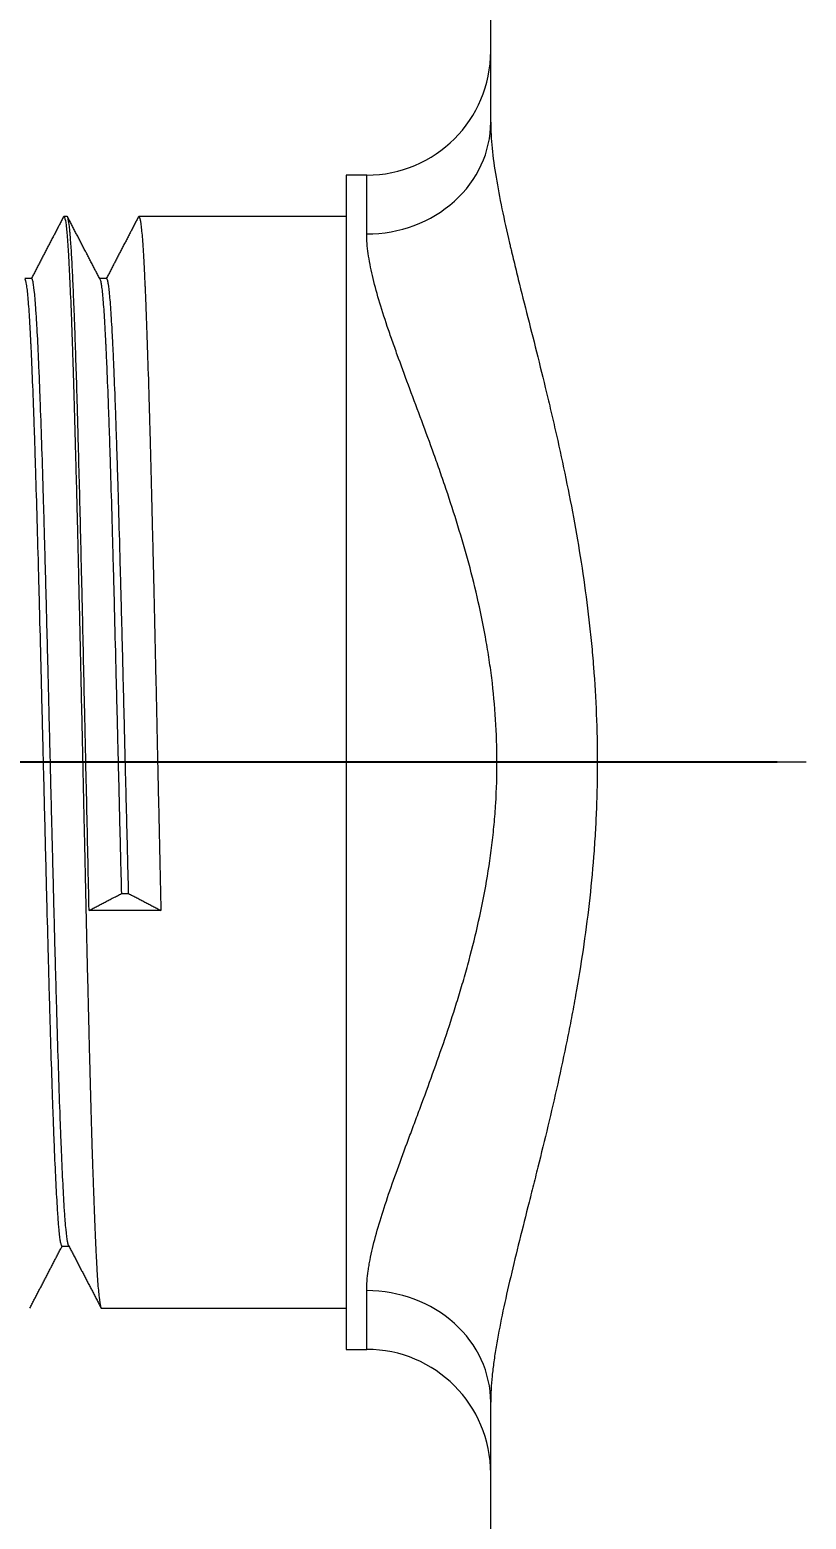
# Model space of a CAD drawing. Extents: x 10170 to 11010, y -16669 to -16075.
# Drawn here: x 10324.44 to 10343.23, y -16217.53 to -16181.51 of the extents above; entities that cross this region are included whole.
import ezdxf

# ---------------------------------------------------------------- set-up
doc = ezdxf.new("R2010")
doc.units = 0
doc.header["$MEASUREMENT"] = 0
doc.linetypes.add('CENTER', pattern=[47.5, 22, -8.5, 8.5, -8.5])
doc.linetypes.add('HIDDEN2', pattern=[4.7625, 3.175, -1.5875])
doc.layers.get('DEFPOINTS').update_dxf_attribs({"linetype": 'CONTINUOUS'})
doc.layers.add('1', color=4, linetype='HIDDEN2', lineweight=13)
doc.layers.add('5', color=2, linetype='CONTINUOUS', lineweight=9)
doc.styles.get("Standard").update_dxf_attribs({"font": 'Gulim.ttf'})
doc.dimstyles.new('STANDARD$0', dxfattribs={"dimtxt": 3.5, "dimasz": 2.5, "dimexe": 0.7, "dimexo": 0.7, "dimgap": 0.5, "dimtad": 3, "dimdec": 4, "dimdsep": 46, "dimtxsty": 'Standard', "dimcen": 0, "dimclrd": 2, "dimclre": 2, "dimclrt": 4, "dimadec": 0, "dimazin": 0, "dimtp": 0.2, "dimtm": 0.1, "dimtfac": 0.5, "dimtdec": 4, "dimtmove": 1, "dimatfit": 3, "dimfxl": 0, "dimtolj": 1, "dimarcsym": 0})

# ---------------------------------------------------------------- blocks, each defined once
blk = doc.blocks.new('*D13')
at = {"layer": '5', "color": 2, "lineweight": -2}
for p, q in [((10342.526, -16199.223), (10316.595, -16199.223)), ((10317.295, -16346.723), (10317.295, -16201.723)), ((10341.642, -16349.223), (10316.595, -16349.223))]:
    blk.add_line(p, q, dxfattribs=at)
at = {"layer": '5', "color": 2}
for points in [[(10316.879, -16201.723), (10317.712, -16201.723), (10317.295, -16199.223)], [(10316.879, -16346.723), (10317.712, -16346.723), (10317.295, -16349.223)]]:
    blk.add_solid(points, dxfattribs=at)
at = {"layer": 'DEFPOINTS', "color": 0}
for p in [(10317.295, -16199.223), (10343.226, -16199.223), (10342.342, -16349.223)]:
    blk.add_point(p, dxfattribs=at)
at = {"layer": '5', "color": 4, "insert": (10313.128, -16266.878), "char_height": 3.5, "attachment_point": 5, "rotation": 90}
blk.add_mtext('\\A1;150~200', dxfattribs=at)

msp = doc.modelspace()

# ---------------------------------------------------------------- linework, layer by layer
at = {"layer": '1', "color": 7, "linetype": 'Continuous', "lineweight": 18}
for p, q in [((10335.5905, -16183.74418), (10335.5905, -16179.22287)), ((10332.5905, -16185.02287), (10332.0905, -16185.02287)), ((10332.0905, -16185.02287), (10332.0905, -16199.22287)), ((10325.33999, -16186.02287), (10325.26238, -16186.02287)), ((10332.0905, -16186.02287), (10327.07652, -16186.02287)), ((10324.48154, -16187.52287), (10324.31352, -16187.52287)), ((10326.29573, -16187.52287), (10326.12777, -16187.52287)), ((10332.0905, -16199.22287), (10332.0905, -16213.42287)), ((10326.65369, -16202.39857), (10326.8289, -16202.39857)), ((10327.60979, -16202.80571), (10325.8728, -16202.80571)), ((10325.21373, -16210.92287), (10325.38175, -16210.92287)), ((10326.16955, -16212.42287), (10332.0905, -16212.42287)), ((10332.0905, -16213.42287), (10332.5905, -16213.42287)), ((10335.5905, -16333.74418), (10335.5905, -16214.70157))]:
    msp.add_line(p, q, dxfattribs=at)
at = {"layer": '1', "color": 1, "linetype": 'Continuous', "lineweight": 13}
for p, q in [((10332.5905, -16186.44395), (10332.5905, -16185.02287)), ((10332.5905, -16213.42287), (10332.5905, -16212.00179))]:
    msp.add_line(p, q, dxfattribs=at)
at = {"layer": '1', "color": 1, "linetype": 'CENTER', "lineweight": 13}
msp.add_line((10343.22623, -16199.22287), (10310.43055, -16199.22287), dxfattribs=at)
at = {"layer": '1', "color": 7, "linetype": 'Continuous', "lineweight": 18}
for centre, start, end in [((10332.5905, -16182.02287), 270, 0), ((10332.5905, -16216.42287), 0, 90)]:
    msp.add_arc(centre, 3, start, end, dxfattribs=at)
at = {"layer": '1', "color": 1, "linetype": 'Continuous', "lineweight": 13}
for centre, start_param, end_param in [((10332.5905, -16183.74418), 4.71238898, 6.28318531), ((10332.5905, -16214.70157), 0, 1.57079633)]:
    msp.add_ellipse(centre, major_axis=(3, 0), ratio=0.89992413, start_param=start_param, end_param=end_param, dxfattribs=at)
for points, knots in [([(10335.5905, -16183.74418), (10335.5905, -16183.94176), (10335.60281, -16184.15192), (10335.6473, -16184.59532), (10335.6795, -16184.82857), (10335.76008, -16185.31675), (10335.80847, -16185.5717), (10335.91836, -16186.10246), (10335.97986, -16186.37827), (10336.05491, -16186.70007), (10336.06333, -16186.736), (10336.08031, -16186.80806), (10336.10597, -16186.91647), (10336.16718, -16187.17164), (10336.22171, -16187.3941), (10336.33298, -16187.84388), (10336.41012, -16188.15022), (10336.56777, -16188.77555), (10336.6483, -16189.09453), (10336.81038, -16189.74506), (10336.89195, -16190.07662), (10336.99315, -16190.49903), (10337.01335, -16190.58392), (10337.05364, -16190.75449), (10337.07373, -16190.84016), (10337.1336, -16191.09768), (10337.17306, -16191.27024), (10337.28964, -16191.79056), (10337.36499, -16192.14097), (10337.50897, -16192.84895), (10337.64622, -16193.56409), (10337.82615, -16194.65891), (10337.92507, -16195.40415), (10337.9792, -16195.87496), (10337.98964, -16195.96937), (10338.00973, -16196.15871), (10338.01938, -16196.25371), (10338.04704, -16196.53888), (10338.06375, -16196.72909), (10338.10853, -16197.30007), (10338.15392, -16198.06223), (10338.17728, -16199.20808), (10338.16247, -16199.97373), (10338.14001, -16200.54862), (10338.13064, -16200.74036), (10338.11378, -16201.02814), (10338.10769, -16201.12409), (10338.09463, -16201.31546), (10338.05975, -16201.79295), (10338.01398, -16202.26574), (10337.92823, -16203.01643), (10337.8791, -16203.38889), (10337.76992, -16204.12823), (10337.70987, -16204.49511), (10337.6129, -16205.04136), (10337.57943, -16205.22277), (10337.52767, -16205.49387), (10337.51015, -16205.58412), (10337.47469, -16205.76395), (10337.45675, -16205.85353), (10337.36608, -16206.29974), (10337.29047, -16206.65135), (10337.13528, -16207.34422), (10337.05569, -16207.68548), (10336.89469, -16208.35787), (10336.81327, -16208.68899), (10336.69145, -16209.17807), (10336.65089, -16209.33983), (10336.59035, -16209.58055), (10336.57022, -16209.66048), (10336.53009, -16209.81967), (10336.51009, -16209.89898), (10336.41061, -16210.29358), (10336.33322, -16210.60092), (10336.18527, -16211.1989), (10336.11471, -16211.48954), (10335.983, -16212.05376), (10335.92185, -16212.32733), (10335.81189, -16212.85665), (10335.76308, -16213.1124), (10335.70174, -16213.48173), (10335.68328, -16213.60245), (10335.65897, -16213.7798), (10335.65143, -16213.83829), (10335.63754, -16213.954), (10335.63121, -16214.01111), (10335.60283, -16214.29232), (10335.5905, -16214.50395), (10335.5905, -16214.70157)], [0, 0, 0, 0, 0.03125, 0.03125, 0.0625, 0.0625, 0.09375, 0.09375, 0.125, 0.125, 0.12890625, 0.12890625, 0.1328125, 0.140625, 0.15625, 0.15625, 0.1875, 0.1875, 0.21875, 0.21875, 0.25, 0.25, 0.2578125, 0.2578125, 0.265625, 0.265625, 0.28125, 0.28125, 0.3125, 0.3125, 0.34375, 0.375, 0.40625, 0.40625, 0.4140625, 0.4140625, 0.421875, 0.421875, 0.4375, 0.4375, 0.46875, 0.5, 0.53125, 0.53125, 0.546875, 0.546875, 0.5546875, 0.5546875, 0.5625, 0.59375, 0.59375, 0.625, 0.625, 0.65625, 0.65625, 0.671875, 0.671875, 0.6796875, 0.6796875, 0.6875, 0.6875, 0.71875, 0.71875, 0.75, 0.75, 0.78125, 0.78125, 0.796875, 0.796875, 0.8046875, 0.8046875, 0.8125, 0.8125, 0.84375, 0.84375, 0.875, 0.875, 0.90625, 0.90625, 0.9375, 0.9375, 0.953125, 0.953125, 0.9609375, 0.9609375, 0.96875, 0.96875, 1, 1, 1, 1]), ([(10332.5905, -16212.00179), (10332.5905, -16211.85197), (10332.60323, -16211.69146), (10332.63321, -16211.47758), (10332.63991, -16211.43414), (10332.65099, -16211.36799), (10332.65486, -16211.34577), (10332.66291, -16211.30107), (10332.68384, -16211.1887), (10332.70871, -16211.07313), (10332.77521, -16210.78979), (10332.82863, -16210.59293), (10332.95036, -16210.18377), (10333.01869, -16209.97147), (10333.16742, -16209.53157), (10333.24785, -16209.30397), (10333.41824, -16208.83327), (10333.50821, -16208.59017), (10333.62511, -16208.27629), (10333.64871, -16208.21301), (10333.69631, -16208.08544), (10333.72032, -16208.02115), (10333.79262, -16207.82744), (10333.84127, -16207.69698), (10333.98811, -16207.30155), (10334.08716, -16207.03256), (10334.28495, -16206.48338), (10334.38369, -16206.20318), (10334.57821, -16205.63086), (10334.67399, -16205.33873), (10334.81331, -16204.8908), (10334.85903, -16204.73986), (10334.92623, -16204.51089), (10334.94842, -16204.43409), (10334.99214, -16204.28013), (10335.01369, -16204.20293), (10335.11977, -16203.81573), (10335.27889, -16203.18876), (10335.41139, -16202.54587), (10335.5279, -16201.89439), (10335.57815, -16201.56435), (10335.63955, -16201.06229), (10335.65768, -16200.89377), (10335.68115, -16200.63915), (10335.68832, -16200.55426), (10335.70134, -16200.38463), (10335.7072, -16200.29986), (10335.73314, -16199.87624), (10335.75343, -16199.19989), (10335.73128, -16198.52639), (10335.68846, -16197.8543), (10335.65671, -16197.51896), (10335.60478, -16197.10065), (10335.59378, -16197.01703), (10335.57058, -16196.84988), (10335.55836, -16196.76624), (10335.52012, -16196.51661), (10335.4925, -16196.35174), (10335.40383, -16195.86154), (10335.337, -16195.54061), (10335.1909, -16194.90938), (10335.11164, -16194.59908), (10334.94356, -16193.98821), (10334.85474, -16193.68764), (10334.67027, -16193.09555), (10334.57462, -16192.80403), (10334.45246, -16192.44496), (10334.4279, -16192.37342), (10334.37855, -16192.23086), (10334.35377, -16192.15983), (10334.27942, -16191.94828), (10334.22976, -16191.80901), (10334.081, -16191.39634), (10333.98214, -16191.12804), (10333.78761, -16190.60435), (10333.69195, -16190.34895), (10333.50638, -16189.85063), (10333.41648, -16189.60771), (10333.28798, -16189.2526), (10333.24621, -16189.13578), (10333.18542, -16188.96287), (10333.16545, -16188.90556), (10333.1263, -16188.7921), (10333.10712, -16188.73593), (10333.01332, -16188.45795), (10332.94492, -16188.24461), (10332.82386, -16187.83577), (10332.7712, -16187.64027), (10332.68432, -16187.26719), (10332.65008, -16187.08961), (10332.60318, -16186.75281), (10332.5905, -16186.59358), (10332.5905, -16186.44395)], [0, 0, 0, 0, 0.03125, 0.03125, 0.0390625, 0.0390625, 0.04296875, 0.04296875, 0.046875, 0.0625, 0.0625, 0.09375, 0.09375, 0.125, 0.125, 0.15625, 0.15625, 0.1875, 0.1875, 0.1953125, 0.1953125, 0.203125, 0.203125, 0.21875, 0.21875, 0.25, 0.25, 0.28125, 0.28125, 0.3125, 0.3125, 0.328125, 0.328125, 0.3359375, 0.3359375, 0.34375, 0.34375, 0.375, 0.40625, 0.40625, 0.4375, 0.4375, 0.453125, 0.453125, 0.4609375, 0.4609375, 0.46875, 0.46875, 0.5, 0.53125, 0.53125, 0.5625, 0.5625, 0.5703125, 0.5703125, 0.578125, 0.578125, 0.59375, 0.59375, 0.625, 0.625, 0.65625, 0.65625, 0.6875, 0.6875, 0.71875, 0.71875, 0.7265625, 0.7265625, 0.734375, 0.734375, 0.75, 0.75, 0.78125, 0.78125, 0.8125, 0.8125, 0.84375, 0.84375, 0.859375, 0.859375, 0.8671875, 0.8671875, 0.875, 0.875, 0.90625, 0.90625, 0.9375, 0.9375, 0.96875, 0.96875, 1, 1, 1, 1])]:
    msp.add_open_spline(points, degree=3, knots=knots, dxfattribs=at)
at = {"layer": '1', "color": 7, "linetype": 'Continuous', "lineweight": 18}
for points, degree in [([(10325.25439, -16186.02652), (10324.86457, -16186.77472), (10324.47467, -16187.52285)], 2), ([(10326.14046, -16187.54722), (10325.74416, -16186.7868), (10325.34794, -16186.02631)], 2), ([(10327.07081, -16186.02238), (10326.67991, -16186.77263), (10326.28893, -16187.52287)], 2), ([(10325.8728, -16202.80571), (10326.65369, -16202.39857)], 1), ([(10326.8289, -16202.39857), (10327.60979, -16202.80571)], 1), ([(10324.43957, -16212.42188), (10324.83008, -16211.67237), (10325.22067, -16210.92288)], 2), ([(10325.37008, -16210.90047), (10325.76645, -16211.66104), (10326.16273, -16212.42163)], 2)]:
    msp.add_open_spline(points, degree=degree, dxfattribs=at)
for points, knots in [([(10325.26219, -16186.02287), (10325.26259, -16186.02287), (10325.263, -16186.0229), (10325.26618, -16186.02349), (10325.26899, -16186.02584), (10325.27321, -16186.03217), (10325.27463, -16186.03474), (10325.27745, -16186.04082), (10325.27887, -16186.04432), (10325.29157, -16186.07993), (10325.30279, -16186.14074), (10325.32495, -16186.31886), (10325.3359, -16186.43617), (10325.35232, -16186.65484), (10325.3578, -16186.73487), (10325.36608, -16186.86582), (10325.36885, -16186.91129), (10325.37304, -16186.98225), (10325.37443, -16187.00634), (10325.37723, -16187.05529), (10325.37863, -16187.08016), (10325.39122, -16187.3076), (10325.40247, -16187.53512), (10325.42475, -16188.0394), (10325.43579, -16188.31617), (10325.45229, -16188.76865), (10325.45778, -16188.92572), (10325.46467, -16189.13001), (10325.46605, -16189.17127), (10325.46881, -16189.25459), (10325.4702, -16189.29668), (10325.47434, -16189.42378), (10325.4771, -16189.50971), (10325.49092, -16189.9452), (10325.50209, -16190.31231), (10325.52444, -16191.08299), (10325.53559, -16191.48657), (10325.55222, -16192.11967), (10325.55776, -16192.33533), (10325.56606, -16192.66593), (10325.56884, -16192.77745), (10325.57436, -16193.00148), (10325.57712, -16193.11413), (10325.59086, -16193.68054), (10325.60182, -16194.14369), (10325.62408, -16195.08959), (10325.63529, -16195.57233), (10325.65205, -16196.31139), (10325.65763, -16196.56024), (10325.6646, -16196.87449), (10325.666, -16196.93752), (10325.66878, -16197.0635), (10325.67295, -16197.25247), (10325.67708, -16197.44147), (10325.69084, -16198.07159), (10325.70169, -16198.57595), (10325.7237, -16199.58519), (10325.73491, -16200.09007), (10325.74896, -16200.72151), (10325.75318, -16200.91096), (10325.7574, -16201.10046), (10325.76022, -16201.22679), (10325.76163, -16201.29001), (10325.76866, -16201.60563), (10325.77424, -16201.85569), (10325.79084, -16202.59878), (10325.80172, -16203.08471), (10325.8181, -16203.79965), (10325.82904, -16204.27161), (10325.84022, -16204.73419), (10325.84865, -16205.07754), (10325.85288, -16205.24833), (10325.85712, -16205.41775), (10325.85995, -16205.5304), (10325.86137, -16205.58655), (10325.86843, -16205.86561), (10325.87403, -16206.08423), (10325.89073, -16206.72648), (10325.90168, -16207.13657), (10325.9235, -16207.9211), (10325.93438, -16208.29554), (10325.94834, -16208.74075), (10325.95115, -16208.82864), (10325.95538, -16208.95875), (10325.95679, -16209.00186), (10325.95962, -16209.0873), (10325.96669, -16209.2989), (10325.97373, -16209.50065), (10325.99052, -16209.96635), (10326.00158, -16210.25218), (10326.02352, -16210.77517), (10326.0344, -16211.01232), (10326.04822, -16211.27748), (10326.05099, -16211.32894), (10326.05518, -16211.40375), (10326.05658, -16211.42825), (10326.05938, -16211.47631), (10326.06638, -16211.59419), (10326.07341, -16211.70073), (10326.09022, -16211.93511), (10326.10136, -16212.06298), (10326.12345, -16212.26247), (10326.1344, -16212.33409), (10326.1468, -16212.38204), (10326.14818, -16212.38691), (10326.15094, -16212.39574), (10326.15232, -16212.3997), (10326.15647, -16212.41017), (10326.15924, -16212.41528), (10326.16444, -16212.42141), (10326.16687, -16212.42285), (10326.16932, -16212.42287)], [0, 0, 0, 0, 0.00132131, 0.00132131, 0.0104936, 0.0104936, 0.01507974, 0.01507974, 0.01966589, 0.01966589, 0.05635505, 0.05635505, 0.0930442, 0.0930442, 0.11138878, 0.11138878, 0.12056107, 0.12056107, 0.12514722, 0.12514722, 0.12973336, 0.12973336, 0.16642252, 0.16642252, 0.20311168, 0.20311168, 0.22145626, 0.22145626, 0.2260424, 0.2260424, 0.23062855, 0.23062855, 0.23980084, 0.23980084, 0.27648999, 0.27648999, 0.31317915, 0.31317915, 0.33152373, 0.33152373, 0.34069602, 0.34069602, 0.34986831, 0.34986831, 0.38655747, 0.38655747, 0.42324663, 0.42324663, 0.44159121, 0.44159121, 0.44617735, 0.44617735, 0.4507635, 0.45993579, 0.45993579, 0.49662494, 0.49662494, 0.5333141, 0.5333141, 0.54248639, 0.54707254, 0.54707254, 0.55165868, 0.55165868, 0.57000326, 0.57000326, 0.60669242, 0.60669242, 0.625037, 0.64338158, 0.64338158, 0.65255387, 0.65714001, 0.65714001, 0.66172616, 0.66172616, 0.68007073, 0.68007073, 0.71675989, 0.71675989, 0.75344905, 0.75344905, 0.76262134, 0.76262134, 0.76720749, 0.76720749, 0.77179363, 0.79013821, 0.79013821, 0.82682737, 0.82682737, 0.86351653, 0.86351653, 0.87268882, 0.87268882, 0.87727496, 0.87727496, 0.88186111, 0.90020568, 0.90020568, 0.93689484, 0.93689484, 0.973584, 0.973584, 0.97817015, 0.97817015, 0.98275629, 0.98275629, 0.99192858, 0.99192858, 1, 1, 1, 1]), ([(10325.8728, -16202.80571), (10325.8638, -16202.41347), (10325.8549, -16202.01882), (10325.83728, -16201.2248), (10325.82856, -16200.82544), (10325.81113, -16200.02204), (10325.80241, -16199.61799), (10325.79241, -16199.16075), (10325.79129, -16199.1099), (10325.78906, -16199.00814), (10325.78794, -16198.9572), (10325.78457, -16198.8045), (10325.77784, -16198.4997), (10325.77111, -16198.19667), (10325.75769, -16197.59294), (10325.73989, -16196.79418), (10325.72234, -16196.00774), (10325.71137, -16195.52013), (10325.70807, -16195.37414), (10325.70478, -16195.2286), (10325.70257, -16195.13167), (10325.70147, -16195.08325), (10325.69597, -16194.84199), (10325.69158, -16194.6512), (10325.67839, -16194.08538), (10325.66952, -16193.71685), (10325.65173, -16192.99685), (10325.64284, -16192.64537), (10325.62513, -16191.95958), (10325.61631, -16191.62526), (10325.60528, -16191.21842), (10325.60307, -16191.13758), (10325.59867, -16190.97784), (10325.59209, -16190.74083), (10325.58555, -16190.51158), (10325.57245, -16190.06326), (10325.56368, -16189.77793), (10325.54593, -16189.23407), (10325.53701, -16188.97555), (10325.52364, -16188.60815), (10325.51919, -16188.48909), (10325.51251, -16188.31569), (10325.51028, -16188.25876), (10325.50694, -16188.17467), (10325.50583, -16188.14687), (10325.50361, -16188.09186), (10325.49364, -16187.84676), (10325.48383, -16187.62361), (10325.46643, -16187.26059), (10325.45775, -16187.09593), (10325.44008, -16186.80023), (10325.43114, -16186.66918), (10325.41995, -16186.52685), (10325.41658, -16186.48576), (10325.41322, -16186.44712), (10325.41098, -16186.42191), (10325.40986, -16186.40956), (10325.40425, -16186.34935), (10325.3998, -16186.30594), (10325.38654, -16186.18972), (10325.37782, -16186.13088), (10325.36045, -16186.04973), (10325.35179, -16186.02743), (10325.34206, -16186.02308), (10325.34111, -16186.02287), (10325.34016, -16186.02287)], [0, 0, 0, 0, 0.04973147, 0.04973147, 0.09946294, 0.09946294, 0.14919441, 0.14919441, 0.15541084, 0.15541084, 0.16162728, 0.16162728, 0.17406014, 0.19892588, 0.19892588, 0.24865735, 0.29838882, 0.29838882, 0.31082168, 0.31703812, 0.31703812, 0.32325455, 0.32325455, 0.34812029, 0.34812029, 0.39785176, 0.39785176, 0.44758322, 0.44758322, 0.49731469, 0.49731469, 0.50974756, 0.50974756, 0.52218043, 0.54704616, 0.54704616, 0.59677763, 0.59677763, 0.6465091, 0.6465091, 0.67137484, 0.67137484, 0.6838077, 0.6838077, 0.69002414, 0.69002414, 0.69624057, 0.74597204, 0.74597204, 0.79570351, 0.79570351, 0.84543498, 0.84543498, 0.85786785, 0.86408428, 0.86408428, 0.87030071, 0.87030071, 0.89516645, 0.89516645, 0.94489792, 0.94489792, 0.99462939, 0.99462939, 1, 1, 1, 1]), ([(10327.07646, -16186.02287), (10327.07663, -16186.02287), (10327.07681, -16186.02288), (10327.08803, -16186.02371), (10327.09926, -16186.05337), (10327.1133, -16186.1272), (10327.11751, -16186.15212), (10327.12173, -16186.18123), (10327.12454, -16186.20158), (10327.12594, -16186.21223), (10327.13296, -16186.26775), (10327.13853, -16186.31926), (10327.15509, -16186.49462), (10327.16596, -16186.63919), (10327.18783, -16186.98273), (10327.19893, -16187.18168), (10327.21299, -16187.46513), (10327.21722, -16187.55278), (10327.22146, -16187.6444), (10327.22429, -16187.70637), (10327.2257, -16187.73777), (10327.23275, -16187.89653), (10327.23835, -16188.02939), (10327.25501, -16188.44509), (10327.26594, -16188.74504), (10327.28775, -16189.38988), (10327.29866, -16189.73478), (10327.31266, -16190.19471), (10327.31548, -16190.28815), (10327.31971, -16190.43049), (10327.32113, -16190.47834), (10327.32396, -16190.57454), (10327.33103, -16190.81627), (10327.33806, -16191.06416), (10327.35483, -16191.67069), (10327.36587, -16192.09045), (10327.38777, -16192.96042), (10327.39865, -16193.41064), (10327.41249, -16193.99298), (10327.41528, -16194.11043), (10327.42088, -16194.34732), (10327.42369, -16194.46626), (10327.43212, -16194.82416), (10327.43775, -16195.06437), (10327.45456, -16195.78975), (10327.46568, -16196.27964), (10327.48772, -16197.27195), (10327.49865, -16197.77435), (10327.51105, -16198.34681), (10327.51243, -16198.41052), (10327.5152, -16198.53814), (10327.51658, -16198.60209), (10327.52074, -16198.79367), (10327.52351, -16198.92117), (10327.53183, -16199.30306), (10327.53741, -16199.55682), (10327.55419, -16200.31564), (10327.5654, -16200.81824), (10327.58766, -16201.81692), (10327.59871, -16202.31301), (10327.60979, -16202.80571)], [0, 0, 0, 0, 0.00099931, 0.00099931, 0.06343685, 0.06343685, 0.07904624, 0.08685093, 0.08685093, 0.09465562, 0.09465562, 0.12587439, 0.12587439, 0.18831194, 0.18831194, 0.25074948, 0.25074948, 0.26635887, 0.27416356, 0.27416356, 0.28196825, 0.28196825, 0.31318702, 0.31318702, 0.37562457, 0.37562457, 0.43806211, 0.43806211, 0.4536715, 0.4536715, 0.46147619, 0.46147619, 0.46928088, 0.50049965, 0.50049965, 0.5629372, 0.5629372, 0.62537474, 0.62537474, 0.64098413, 0.64098413, 0.65659351, 0.65659351, 0.68781228, 0.68781228, 0.75024983, 0.75024983, 0.81268737, 0.81268737, 0.82049206, 0.82049206, 0.82829676, 0.82829676, 0.84390614, 0.84390614, 0.87512491, 0.87512491, 0.93756246, 0.93756246, 1, 1, 1, 1]), ([(10324.31951, -16187.53438), (10324.33033, -16187.55398), (10324.34112, -16187.59863), (10324.35359, -16187.67872), (10324.35507, -16187.6887), (10324.35803, -16187.70952), (10324.36247, -16187.7421), (10324.36692, -16187.77866), (10324.37581, -16187.85702), (10324.38174, -16187.91624), (10324.39954, -16188.11457), (10324.41144, -16188.27424), (10324.42906, -16188.55511), (10324.4349, -16188.65565), (10324.4437, -16188.81702), (10324.44663, -16188.87258), (10324.45105, -16188.95859), (10324.45253, -16188.98769), (10324.45548, -16189.0466), (10324.45695, -16189.07642), (10324.47019, -16189.34812), (10324.48195, -16189.61304), (10324.50563, -16190.18828), (10324.51755, -16190.49861), (10324.53532, -16190.99871), (10324.54122, -16191.17119), (10324.54859, -16191.3942), (10324.55007, -16191.43917), (10324.55301, -16191.52952), (10324.55741, -16191.6658), (10324.56181, -16191.80434), (10324.57643, -16192.27109), (10324.5881, -16192.66027), (10324.6117, -16193.46959), (10324.62362, -16193.88973), (10324.63854, -16194.43479), (10324.64153, -16194.5448), (10324.646, -16194.71133), (10324.64749, -16194.76708), (10324.65046, -16194.87871), (10324.65194, -16194.93463), (10324.65932, -16195.21476), (10324.66516, -16195.44056), (10324.68265, -16196.12289), (10324.69428, -16196.58437), (10324.71782, -16197.5204), (10324.72975, -16197.99495), (10324.74328, -16198.53645), (10324.74478, -16198.59672), (10324.74778, -16198.71706), (10324.75227, -16198.89741), (10324.75673, -16199.0773), (10324.76561, -16199.43647), (10324.77145, -16199.67511), (10324.78891, -16200.38862), (10324.80049, -16200.86111), (10324.8181, -16201.56504), (10324.82402, -16201.79888), (10324.83295, -16202.14841), (10324.83594, -16202.26472), (10324.84045, -16202.43887), (10324.84195, -16202.49687), (10324.84496, -16202.61244), (10324.84646, -16202.67005), (10324.85997, -16203.18696), (10324.87191, -16203.6353), (10324.88957, -16204.29122), (10324.89544, -16204.50709), (10324.90723, -16204.93319), (10324.9131, -16205.14169), (10324.93073, -16205.75352), (10324.94252, -16206.1434), (10324.96624, -16206.88773), (10324.97818, -16207.24219), (10324.99296, -16207.66252), (10324.99591, -16207.74544), (10325.00182, -16207.90897), (10325.00476, -16207.9892), (10325.01356, -16208.2251), (10325.0194, -16208.37611), (10325.03692, -16208.8107), (10325.04864, -16209.07593), (10325.07232, -16209.55768), (10325.08429, -16209.77421), (10325.09923, -16210.01323), (10325.1022, -16210.05923), (10325.10811, -16210.14757), (10325.11105, -16210.18992), (10325.11983, -16210.3116), (10325.12565, -16210.38554), (10325.14312, -16210.58615), (10325.15478, -16210.69168), (10325.17254, -16210.80744), (10325.17849, -16210.83893), (10325.18748, -16210.87528), (10325.19048, -16210.88558), (10325.19499, -16210.89827), (10325.1965, -16210.90204), (10325.1995, -16210.90863), (10325.201, -16210.91146), (10325.20627, -16210.91979), (10325.21002, -16210.9228), (10325.21375, -16210.92289)], [0, 0, 0, 0, 0.03676098, 0.03676098, 0.04171266, 0.04171266, 0.04666433, 0.05656767, 0.05656767, 0.07637436, 0.07637436, 0.11598773, 0.11598773, 0.13579442, 0.13579442, 0.14569777, 0.14569777, 0.15064944, 0.15064944, 0.15560111, 0.15560111, 0.19521449, 0.19521449, 0.23482786, 0.23482786, 0.25463455, 0.25463455, 0.25958622, 0.25958622, 0.26453789, 0.27444124, 0.27444124, 0.31405461, 0.31405461, 0.35366799, 0.35366799, 0.36357133, 0.36357133, 0.368523, 0.368523, 0.37347467, 0.37347467, 0.39328136, 0.39328136, 0.43289474, 0.43289474, 0.47250811, 0.47250811, 0.47745978, 0.47745978, 0.48241146, 0.4923148, 0.4923148, 0.51212149, 0.51212149, 0.55173486, 0.55173486, 0.57154155, 0.57154155, 0.58144489, 0.58144489, 0.58639657, 0.58639657, 0.59134824, 0.59134824, 0.63096161, 0.63096161, 0.6507683, 0.6507683, 0.67057499, 0.67057499, 0.71018836, 0.71018836, 0.74980174, 0.74980174, 0.75970508, 0.75970508, 0.76960843, 0.76960843, 0.78941511, 0.78941511, 0.82902849, 0.82902849, 0.86864187, 0.86864187, 0.87854521, 0.87854521, 0.88844855, 0.88844855, 0.90825524, 0.90825524, 0.94786862, 0.94786862, 0.9676753, 0.9676753, 0.97757865, 0.97757865, 0.98253032, 0.98253032, 0.98748199, 0.98748199, 1, 1, 1, 1]), ([(10325.3749, -16210.90971), (10325.3738, -16210.90759), (10325.37271, -16210.90521), (10325.37012, -16210.89896), (10325.36862, -16210.89487), (10325.36114, -16210.87204), (10325.35519, -16210.84619), (10325.33732, -16210.74637), (10325.32537, -16210.65019), (10325.30725, -16210.46176), (10325.30119, -16210.39157), (10325.29206, -16210.27505), (10325.28749, -16210.21398), (10325.28293, -16210.14864), (10325.27988, -16210.10413), (10325.27836, -16210.08138), (10325.26468, -16209.87261), (10325.25285, -16209.66038), (10325.2291, -16209.18468), (10325.21718, -16208.9212), (10325.19905, -16208.48724), (10325.19144, -16208.29833), (10325.18379, -16208.09907), (10325.18072, -16208.01854), (10325.17919, -16207.97783), (10325.1746, -16207.85487), (10325.17155, -16207.77167), (10325.15637, -16207.34958), (10325.14455, -16206.99253), (10325.12086, -16206.24064), (10325.10897, -16205.84581), (10325.09384, -16205.32814), (10325.0908, -16205.22339), (10325.0847, -16205.01144), (10325.08163, -16204.90408), (10325.07246, -16204.58038), (10325.06636, -16204.36196), (10325.05424, -16203.91998), (10325.04823, -16203.69643), (10325.03631, -16203.24427), (10325.03039, -16203.01565), (10325.01261, -16202.32219), (10325.00071, -16201.84978), (10324.98705, -16201.30654), (10324.98553, -16201.24596), (10324.98248, -16201.1248), (10324.97791, -16200.94304), (10324.97335, -16200.76127), (10324.96423, -16200.39769), (10324.95207, -16199.91284), (10324.94001, -16199.42783), (10324.92804, -16198.94275), (10324.91618, -16198.45759), (10324.90429, -16197.97228), (10324.89531, -16197.60823), (10324.89231, -16197.48688), (10324.88778, -16197.30483), (10324.88627, -16197.24417), (10324.88325, -16197.12326), (10324.88174, -16197.06297), (10324.86815, -16196.52177), (10324.85605, -16196.05081), (10324.83791, -16195.35909), (10324.83186, -16195.13097), (10324.81983, -16194.67967), (10324.81386, -16194.45649), (10324.80491, -16194.12546), (10324.80043, -16193.96089), (10324.79594, -16193.79775), (10324.79294, -16193.6893), (10324.79144, -16193.63521), (10324.78393, -16193.36587), (10324.77794, -16193.15528), (10324.75994, -16192.53778), (10324.74789, -16192.14507), (10324.72369, -16191.397), (10324.71156, -16191.04164), (10324.69804, -16190.66351), (10324.69654, -16190.6218), (10324.69353, -16190.53898), (10324.69203, -16190.49786), (10324.68753, -16190.37581), (10324.68454, -16190.2961), (10324.67558, -16190.06187), (10324.66963, -16189.91225), (10324.65174, -16189.48262), (10324.63975, -16189.22178), (10324.62159, -16188.86882), (10324.61551, -16188.75757), (10324.60639, -16188.60046), (10324.60182, -16188.52434), (10324.59726, -16188.45194), (10324.59422, -16188.4045), (10324.59271, -16188.38124), (10324.57912, -16188.17628), (10324.56731, -16188.02444), (10324.54353, -16187.7794), (10324.53157, -16187.6862), (10324.51338, -16187.59093), (10324.50728, -16187.56662), (10324.49962, -16187.54575), (10324.49809, -16187.54205), (10324.49503, -16187.53563), (10324.49044, -16187.52747), (10324.48589, -16187.52365), (10324.48234, -16187.52292), (10324.48181, -16187.52286), (10324.48128, -16187.52287)], [0, 0, 0, 0, 0.00367512, 0.00367512, 0.00872359, 0.00872359, 0.02891745, 0.02891745, 0.06930517, 0.06930517, 0.08949903, 0.08949903, 0.09959596, 0.10464442, 0.10464442, 0.10969289, 0.10969289, 0.15008061, 0.15008061, 0.19046833, 0.19046833, 0.21066219, 0.21571065, 0.21571065, 0.22075912, 0.22075912, 0.23085605, 0.23085605, 0.27124377, 0.27124377, 0.31163149, 0.31163149, 0.32172842, 0.32172842, 0.33182535, 0.33182535, 0.35201921, 0.35201921, 0.37221307, 0.37221307, 0.39240693, 0.39240693, 0.43279465, 0.43279465, 0.43784311, 0.43784311, 0.44289158, 0.45298851, 0.45298851, 0.47318237, 0.49337623, 0.49337623, 0.51357009, 0.53376395, 0.53376395, 0.54386088, 0.54386088, 0.54890934, 0.54890934, 0.55395781, 0.55395781, 0.59434553, 0.59434553, 0.61453939, 0.61453939, 0.63473325, 0.63473325, 0.64483018, 0.64987864, 0.64987864, 0.65492711, 0.65492711, 0.67512096, 0.67512096, 0.71550868, 0.71550868, 0.7558964, 0.7558964, 0.76094487, 0.76094487, 0.76599333, 0.76599333, 0.77609026, 0.77609026, 0.79628412, 0.79628412, 0.83667184, 0.83667184, 0.8568657, 0.8568657, 0.86696263, 0.8720111, 0.8720111, 0.87705956, 0.87705956, 0.91744728, 0.91744728, 0.957835, 0.957835, 0.97802886, 0.97802886, 0.98307733, 0.98307733, 0.98812579, 0.99822272, 0.99822272, 1, 1, 1, 1]), ([(10326.13539, -16187.53744), (10326.1429, -16187.55275), (10326.15039, -16187.58017), (10326.16089, -16187.63534), (10326.16383, -16187.65263), (10326.16827, -16187.6814), (10326.16976, -16187.69146), (10326.17272, -16187.71246), (10326.1742, -16187.7234), (10326.18161, -16187.78033), (10326.18754, -16187.83294), (10326.20533, -16188.01153), (10326.21724, -16188.15819), (10326.24085, -16188.50633), (10326.25248, -16188.7078), (10326.26574, -16188.96645), (10326.26722, -16188.99564), (10326.27016, -16189.0547), (10326.27458, -16189.1444), (10326.27899, -16189.2374), (10326.28782, -16189.42774), (10326.29371, -16189.56042), (10326.31143, -16189.97557), (10326.32332, -16190.27509), (10326.34113, -16190.75861), (10326.34706, -16190.9255), (10326.35591, -16191.1846), (10326.35885, -16191.27242), (10326.36328, -16191.40638), (10326.36475, -16191.4514), (10326.36769, -16191.54188), (10326.36916, -16191.58737), (10326.38237, -16191.99903), (10326.39401, -16192.38087), (10326.41752, -16193.1754), (10326.42938, -16193.5881), (10326.44727, -16194.23065), (10326.45324, -16194.44876), (10326.46069, -16194.72643), (10326.46218, -16194.78223), (10326.46515, -16194.89394), (10326.46959, -16195.06183), (10326.47399, -16195.23066), (10326.48863, -16195.79551), (10326.50022, -16196.25402), (10326.52366, -16197.18404), (10326.53551, -16197.65556), (10326.55048, -16198.25329), (10326.55348, -16198.37326), (10326.558, -16198.55384), (10326.5595, -16198.61409), (10326.5625, -16198.73439), (10326.564, -16198.7945), (10326.57146, -16199.09476), (10326.57737, -16199.33416), (10326.59493, -16200.05002), (10326.60648, -16200.52413), (10326.62985, -16201.46609), (10326.64167, -16201.93395), (10326.65369, -16202.39857)], [0, 0, 0, 0, 0.04397732, 0.04397732, 0.06104916, 0.06104916, 0.06958507, 0.06958507, 0.07812099, 0.07812099, 0.11226466, 0.11226466, 0.18055199, 0.18055199, 0.24883933, 0.24883933, 0.25737524, 0.25737524, 0.26591116, 0.28298299, 0.28298299, 0.31712666, 0.31712666, 0.38541399, 0.38541399, 0.41955766, 0.41955766, 0.43662949, 0.43662949, 0.44516541, 0.44516541, 0.45370133, 0.45370133, 0.52198866, 0.52198866, 0.590276, 0.590276, 0.62441966, 0.62441966, 0.63295558, 0.63295558, 0.6414915, 0.65856333, 0.65856333, 0.72685066, 0.72685066, 0.795138, 0.795138, 0.81220983, 0.81220983, 0.82074575, 0.82074575, 0.82928166, 0.82928166, 0.86342533, 0.86342533, 0.93171267, 0.93171267, 1, 1, 1, 1]), ([(10326.8289, -16202.39857), (10326.81687, -16201.92498), (10326.80487, -16201.44765), (10326.78071, -16200.48577), (10326.76855, -16200.00121), (10326.75339, -16199.39093), (10326.74885, -16199.2075), (10326.74433, -16199.02355), (10326.74131, -16198.9008), (10326.73981, -16198.83932), (10326.73228, -16198.53217), (10326.72631, -16198.28804), (10326.70845, -16197.56028), (10326.69657, -16197.08128), (10326.67254, -16196.13546), (10326.66038, -16195.66863), (10326.64665, -16195.15051), (10326.64513, -16195.09304), (10326.64208, -16194.97829), (10326.64055, -16194.921), (10326.63599, -16194.75003), (10326.63297, -16194.63706), (10326.62396, -16194.30112), (10326.61801, -16194.08114), (10326.60021, -16193.43292), (10326.58836, -16193.01635), (10326.57034, -16192.41484), (10326.5643, -16192.21824), (10326.55517, -16191.92929), (10326.55212, -16191.83397), (10326.546, -16191.64533), (10326.54292, -16191.5519), (10326.53375, -16191.27648), (10326.52767, -16191.09888), (10326.51566, -16190.75542), (10326.50972, -16190.58956), (10326.49194, -16190.1094), (10326.48013, -16189.81245), (10326.46211, -16189.40223), (10326.45606, -16189.27136), (10326.44843, -16189.11532), (10326.4469, -16189.08446), (10326.44384, -16189.02368), (10326.43925, -16188.93389), (10326.43468, -16188.84821), (10326.42555, -16188.68226), (10326.41948, -16188.57884), (10326.40745, -16188.38618), (10326.40149, -16188.29694), (10326.38369, -16188.05043), (10326.37187, -16187.91426), (10326.35682, -16187.78024), (10326.3538, -16187.75525), (10326.34924, -16187.72053), (10326.34772, -16187.70943), (10326.34468, -16187.68822), (10326.34316, -16187.6781), (10326.33556, -16187.62995), (10326.32949, -16187.59918), (10326.3141, -16187.54044), (10326.30481, -16187.52275), (10326.2956, -16187.52286)], [0, 0, 0, 0, 0.06771394, 0.06771394, 0.13542788, 0.13542788, 0.15235636, 0.1608206, 0.1608206, 0.16928485, 0.16928485, 0.20314181, 0.20314181, 0.27085575, 0.27085575, 0.33856969, 0.33856969, 0.34703393, 0.34703393, 0.35549818, 0.35549818, 0.37242666, 0.37242666, 0.40628363, 0.40628363, 0.47399757, 0.47399757, 0.50785454, 0.50785454, 0.52478302, 0.52478302, 0.5417115, 0.5417115, 0.57556847, 0.57556847, 0.60942544, 0.60942544, 0.67713938, 0.67713938, 0.71099635, 0.71099635, 0.71946059, 0.71946059, 0.72792483, 0.74485332, 0.74485332, 0.77871029, 0.77871029, 0.81256726, 0.81256726, 0.8802812, 0.8802812, 0.89720968, 0.89720968, 0.90567392, 0.90567392, 0.91413816, 0.91413816, 0.94799513, 0.94799513, 1, 1, 1, 1])]:
    msp.add_open_spline(points, degree=3, knots=knots, dxfattribs=at)

# ---------------------------------------------------------------- dimensions: what is measured, and where the dimension line sits
at = {"layer": '5'}
dim = msp.add_linear_dim(base=(10317.29531, -16199.22287), p1=(10342.3417, -16349.22287), p2=(10343.22623, -16199.22287), angle=90, text='<>~200', dimstyle='STANDARD$0', override={"dimfxl": 1.25, "dimtfill": 1}, dxfattribs=at)
dim.commit()
dim.dimension.update_dxf_attribs({"geometry": '*D13', "text_midpoint": (10315.42742, -16266.87848), "dimtype": 128})

doc.saveas('drawing.dxf')
